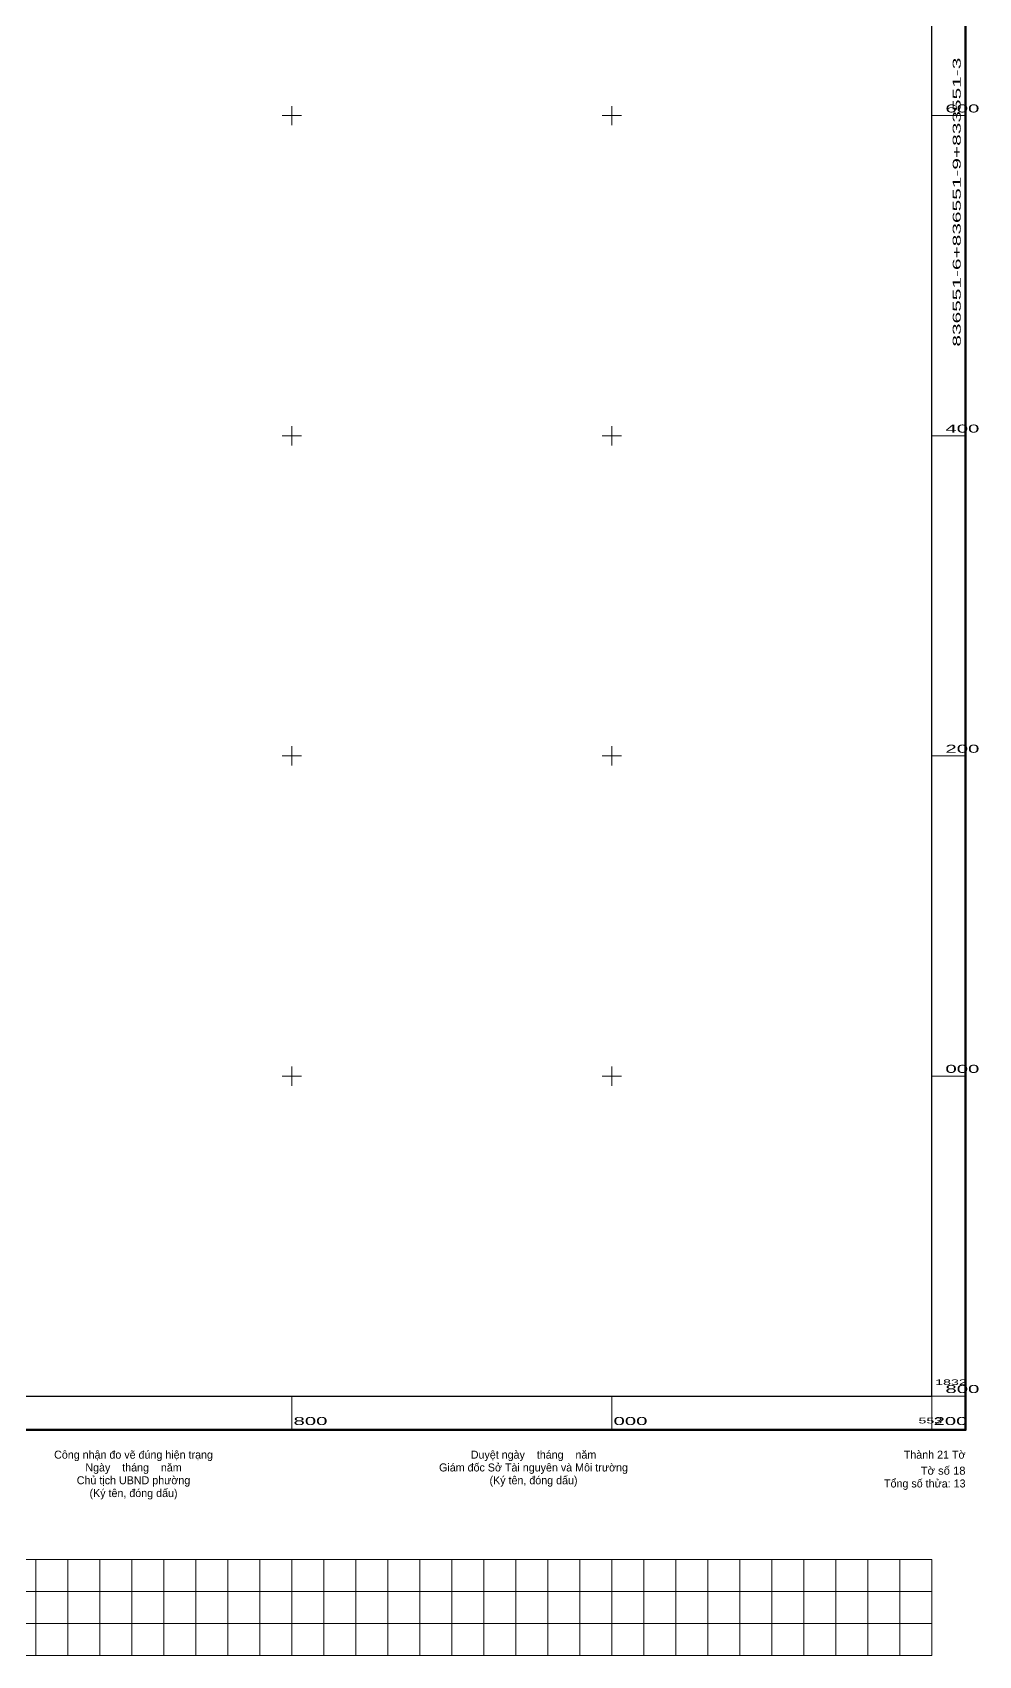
# Model space of a CAD drawing. Header units: metres. Extents: x 551763 to 553237, y 1832638 to 1834269.
# Drawn here: x 552638 to 553229, y 1832638 to 1833652 of the extents above; entities that cross this region are included whole.
import ezdxf
from ezdxf.enums import TextEntityAlignment as Align

# ---------------------------------------------------------------- set-up
doc = ezdxf.new("R2010")
doc.units = ezdxf.units.M
doc.header["$LTSCALE"] = 0.16
doc.layers.add('2', color=7, linetype='Continuous', lineweight=25)
doc.layers.add('63', color=7, linetype='Continuous', lineweight=13)

msp = doc.modelspace()

# ---------------------------------------------------------------- linework, layer by layer
at = {"layer": '2'}
for p, q in [((553200, 1832800), (553200, 1834200)), ((551800, 1832800), (553200, 1832800))]:
    msp.add_line(p, q, dxfattribs=at)
at = {"layer": '63'}
for p, q in [((552800, 1833594), (552800, 1833606)), ((553000, 1833594), (553000, 1833606)), ((552794, 1833600), (552806, 1833600)), ((552994, 1833600), (553006, 1833600)), ((553200, 1833600), (553221, 1833600)), ((552800, 1833394), (552800, 1833406)), ((553000, 1833394), (553000, 1833406)), ((552794, 1833400), (552806, 1833400)), ((552994, 1833400), (553006, 1833400)), ((553200, 1833400), (553221, 1833400)), ((552794, 1833200), (552806, 1833200)), ((552800, 1833194), (552800, 1833206)), ((552994, 1833200), (553006, 1833200)), ((553000, 1833194), (553000, 1833206)), ((553200, 1833200), (553221, 1833200)), ((552800, 1832994), (552800, 1833006)), ((553000, 1832994), (553000, 1833006)), ((552794, 1833000), (552806, 1833000)), ((552994, 1833000), (553006, 1833000)), ((553200, 1833000), (553221, 1833000)), ((552800, 1832800), (552800, 1832779)), ((553000, 1832800), (553000, 1832779)), ((553200, 1832800), (553200, 1832779)), ((553200, 1832800), (553221, 1832800)), ((552640, 1832698), (552640, 1832638)), ((552660, 1832698), (552660, 1832638)), ((552680, 1832698), (552680, 1832638)), ((552700, 1832698), (552700, 1832638)), ((552720, 1832698), (552720, 1832638)), ((552740, 1832698), (552740, 1832638)), ((552760, 1832698), (552760, 1832638)), ((552780, 1832698), (552780, 1832638)), ((552800, 1832698), (552800, 1832638)), ((552820, 1832698), (552820, 1832638)), ((552840, 1832698), (552840, 1832638)), ((552860, 1832698), (552860, 1832638)), ((552880, 1832698), (552880, 1832638)), ((552900, 1832698), (552900, 1832638)), ((552920, 1832698), (552920, 1832638)), ((552940, 1832698), (552940, 1832638)), ((552960, 1832698), (552960, 1832638)), ((552980, 1832698), (552980, 1832638)), ((553000, 1832698), (553000, 1832638)), ((553020, 1832698), (553020, 1832638)), ((553040, 1832698), (553040, 1832638)), ((553060, 1832698), (553060, 1832638)), ((553080, 1832698), (553080, 1832638)), ((553100, 1832698), (553100, 1832638)), ((553120, 1832698), (553120, 1832638)), ((553140, 1832698), (553140, 1832638)), ((553160, 1832698), (553160, 1832638)), ((553180, 1832698), (553180, 1832638)), ((551800, 1832678), (553200, 1832678)), ((551800, 1832658), (553200, 1832658))]:
    msp.add_line(p, q, dxfattribs=at)
at = {"layer": '63', "lineweight": 158}
msp.add_lwpolyline([(551779, 1834221), (553221, 1834221), (553221, 1832779), (551779, 1832779)], close=True, dxfattribs=at)
at = {"layer": '63'}
for points in [[(551800, 1834200), (553200, 1834200), (553200, 1832800), (551800, 1832800)], [(551800, 1832698), (553200, 1832698), (553200, 1832638), (551800, 1832638)]]:
    msp.add_lwpolyline(points, close=True, dxfattribs=at)

# ---------------------------------------------------------------- texts
at = {"layer": '63', "width": 1.95}
msp.add_text('836551-6+836551-9+833551-3', height=5, rotation=90, dxfattribs=at).set_placement((553218, 1833545.97), align=Align.CENTER)
at = {"layer": '63'}
for s, height, width, p in [('600', 5, 1.9, (553229.64, 1833602)), ('400', 5, 1.9, (553229.64, 1833402)), ('200', 5, 1.9, (553229.64, 1833202)), ('000', 5, 1.9, (553229.64, 1833002)), ('800', 5, 1.9, (553229.64, 1832802)), ('553', 3.5, 1.9, (553206.45, 1832783)), ('Tờ số 18', 5, 1.05, (553221, 1832751))]:
    msp.add_text(s, height=height, dxfattribs=dict(at, width=width)).set_placement(p, align=Align.RIGHT)
at = {"layer": '63', "width": 1.9}
for s, height, p in [('1832', 3.5, (553202, 1832807)), ('800', 5, (552801, 1832782)), ('000', 5, (553001, 1832782)), ('200', 5, (553201, 1832782))]:
    msp.add_text(s, height=height, dxfattribs=at).set_placement(p)
at = {"layer": '63'}
for s, p in [('Công nhận đo vẽ đúng hiện trạng', (552701, 1832761)), ('Duyệt ngày    tháng    năm', (552951.005, 1832761)), ('Ngày    tháng    năm', (552701, 1832753)), ('Giám đốc Sở Tài nguyên và Môi trường', (552950.995, 1832753)), ('Chủ tịch UBND phường', (552700.995, 1832745)), ('(Ký tên, đóng dấu)', (552701, 1832737)), ('(Ký tên, đóng dấu)', (552951, 1832745))]:
    msp.add_text(s, height=5, dxfattribs=at).set_placement(p, align=Align.CENTER)
for s, p in [('Thành 21 Tờ', (553221, 1832761)), ('Tổng số thửa: 13', (553221, 1832743))]:
    msp.add_text(s, height=5, dxfattribs=at).set_placement(p, align=Align.RIGHT)

doc.saveas('drawing.dxf')
